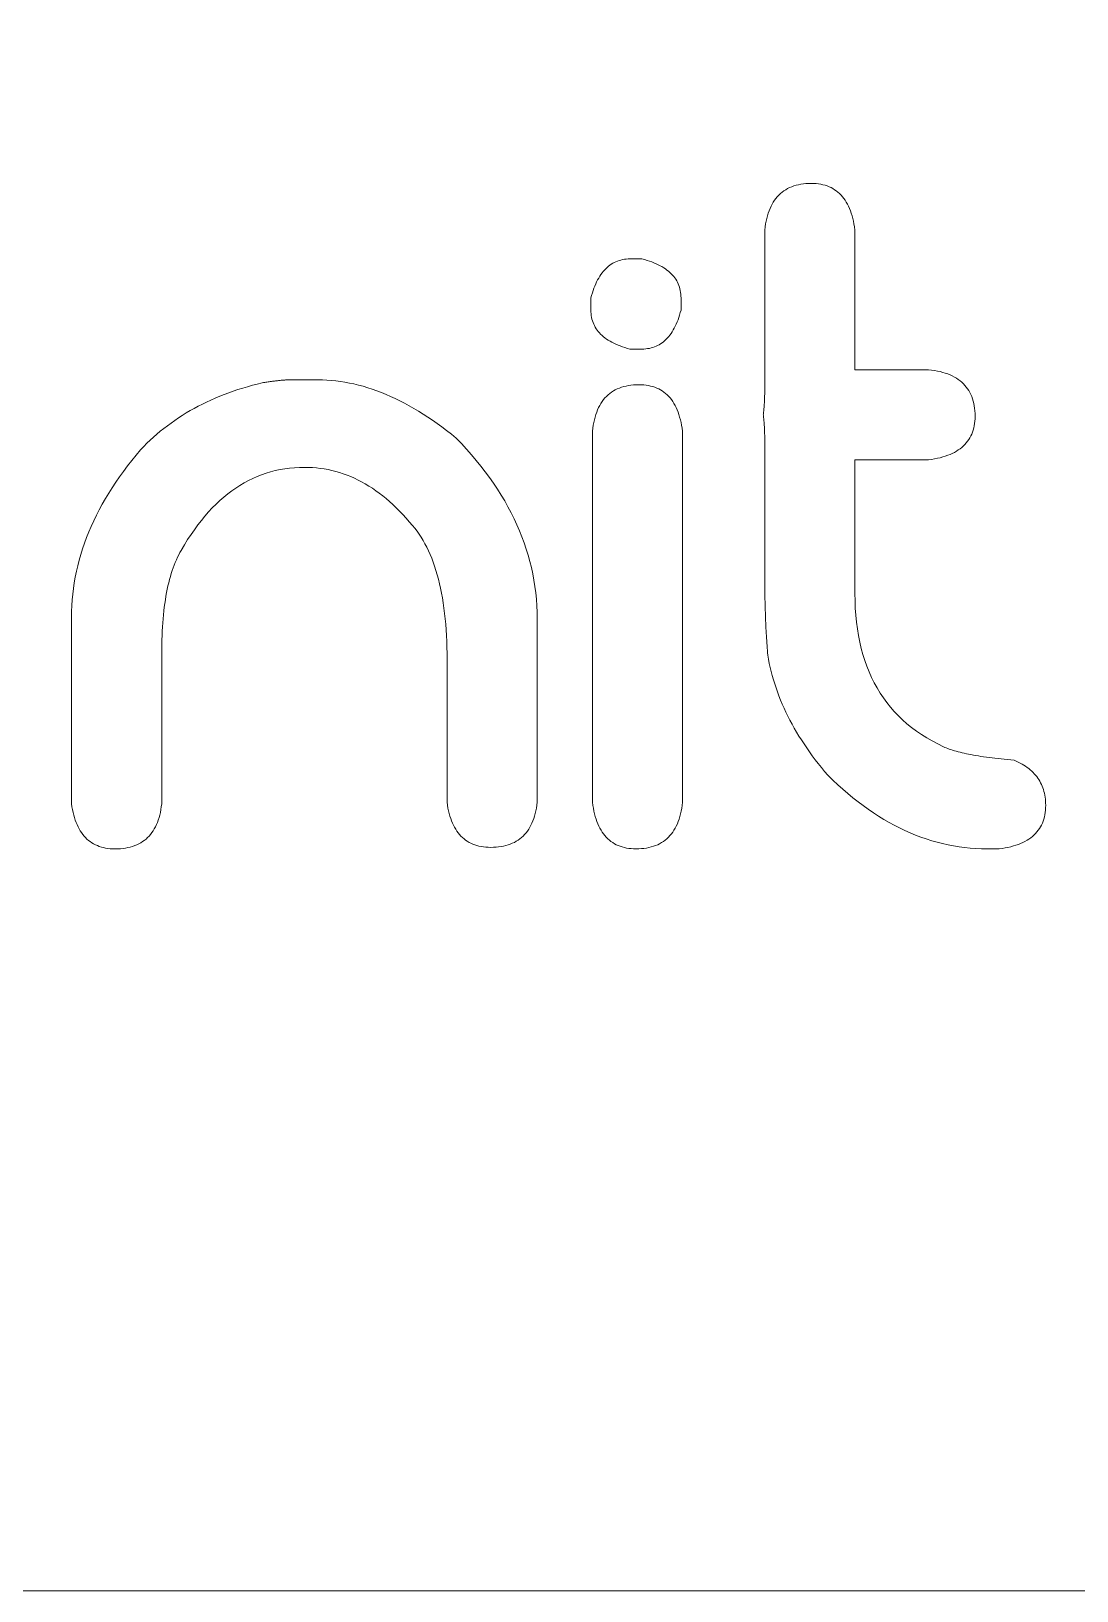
# Model space of a CAD drawing. Header units: metres. Extents: x -2538 to 7610, y -1082 to -498.
# Drawn here: x 1726.93 to 1745.96, y -1081.87 to -1053.48 of the extents above; entities that cross this region are included whole.
import ezdxf

# ---------------------------------------------------------------- set-up
doc = ezdxf.new("R2010")
doc.units = ezdxf.units.M
doc.linetypes.add('AUSGEZOGEN', pattern=[0])
doc.layers.add('Standard', color=7, linetype='AUSGEZOGEN', lineweight=25)

msp = doc.modelspace()

# ---------------------------------------------------------------- linework, layer by layer
at = {"layer": 'Standard', "color": 7, "linetype": 'AUSGEZOGEN', "lineweight": 13}
for points in [[(1248.487, -1081.873), (1810.487, -1081.873), (1810.487, -519.873), (1248.487, -519.873), (1248.487, -1081.873)], [(1741.127, -1056.254), (1741.172, -1056.255), (1741.216, -1056.258), (1741.258, -1056.262), (1741.299, -1056.269), (1741.339, -1056.277), (1741.378, -1056.288), (1741.415, -1056.3), (1741.451, -1056.314), (1741.486, -1056.33), (1741.519, -1056.348), (1741.551, -1056.368), (1741.582, -1056.39), (1741.612, -1056.413), (1741.64, -1056.439), (1741.667, -1056.466), (1741.693, -1056.495), (1741.718, -1056.526), (1741.741, -1056.559), (1741.763, -1056.594), (1741.783, -1056.631), (1741.803, -1056.669), (1741.821, -1056.71), (1741.838, -1056.752), (1741.853, -1056.797), (1741.868, -1056.843), (1741.881, -1056.891), (1741.893, -1056.941), (1741.903, -1056.992), (1741.912, -1057.046), (1741.92, -1057.102), (1741.92, -1057.11), (1741.92, -1057.134), (1741.92, -1057.173), (1741.92, -1057.225), (1741.92, -1057.29), (1741.92, -1057.366), (1741.92, -1057.452), (1741.92, -1057.548), (1741.92, -1057.651), (1741.92, -1057.761), (1741.92, -1057.877), (1741.92, -1057.997), (1741.92, -1058.12), (1741.92, -1058.246), (1741.92, -1058.373), (1741.92, -1058.5), (1741.92, -1058.626), (1741.92, -1058.749), (1741.92, -1058.87), (1741.92, -1058.985), (1741.92, -1059.095), (1741.92, -1059.199), (1741.92, -1059.294), (1741.92, -1059.38), (1741.92, -1059.456), (1741.92, -1059.521), (1741.92, -1059.573), (1741.92, -1059.612), (1741.92, -1059.636), (1741.92, -1059.645), (1741.925, -1059.645), (1741.937, -1059.645), (1741.958, -1059.645), (1741.985, -1059.645), (1742.019, -1059.645), (1742.06, -1059.645), (1742.105, -1059.645), (1742.155, -1059.645), (1742.21, -1059.645), (1742.268, -1059.645), (1742.328, -1059.645), (1742.392, -1059.645), (1742.457, -1059.645), (1742.523, -1059.645), (1742.59, -1059.645), (1742.657, -1059.645), (1742.723, -1059.645), (1742.788, -1059.645), (1742.852, -1059.645), (1742.913, -1059.645), (1742.971, -1059.645), (1743.025, -1059.645), (1743.075, -1059.645), (1743.121, -1059.645), (1743.161, -1059.645), (1743.195, -1059.645), (1743.222, -1059.645), (1743.243, -1059.645), (1743.256, -1059.645), (1743.26, -1059.645), (1743.316, -1059.651), (1743.369, -1059.659), (1743.421, -1059.669), (1743.471, -1059.68), (1743.519, -1059.693), (1743.565, -1059.707), (1743.609, -1059.722), (1743.652, -1059.74), (1743.692, -1059.758), (1743.731, -1059.778), (1743.768, -1059.8), (1743.802, -1059.823), (1743.835, -1059.847), (1743.866, -1059.873), (1743.896, -1059.901), (1743.923, -1059.93), (1743.948, -1059.96), (1743.972, -1059.992), (1743.994, -1060.026), (1744.013, -1060.061), (1744.031, -1060.097), (1744.047, -1060.135), (1744.061, -1060.175), (1744.074, -1060.215), (1744.084, -1060.258), (1744.093, -1060.302), (1744.099, -1060.347), (1744.104, -1060.394), (1744.107, -1060.442), (1744.108, -1060.492), (1744.107, -1060.537), (1744.104, -1060.581), (1744.099, -1060.623), (1744.093, -1060.664), (1744.084, -1060.704), (1744.074, -1060.743), (1744.061, -1060.78), (1744.047, -1060.816), (1744.031, -1060.851), (1744.013, -1060.884), (1743.994, -1060.916), (1743.972, -1060.947), (1743.948, -1060.977), (1743.923, -1061.005), (1743.896, -1061.032), (1743.866, -1061.058), (1743.835, -1061.083), (1743.802, -1061.106), (1743.768, -1061.128), (1743.731, -1061.149), (1743.692, -1061.168), (1743.652, -1061.186), (1743.609, -1061.203), (1743.565, -1061.219), (1743.519, -1061.233), (1743.471, -1061.246), (1743.421, -1061.258), (1743.369, -1061.268), (1743.316, -1061.277), (1743.26, -1061.285), (1743.256, -1061.285), (1743.243, -1061.285), (1743.222, -1061.285), (1743.195, -1061.285), (1743.161, -1061.285), (1743.121, -1061.285), (1743.075, -1061.285), (1743.025, -1061.285), (1742.971, -1061.285), (1742.913, -1061.285), (1742.852, -1061.285), (1742.788, -1061.285), (1742.723, -1061.285), (1742.657, -1061.285), (1742.59, -1061.285), (1742.523, -1061.285), (1742.457, -1061.285), (1742.392, -1061.285), (1742.328, -1061.285), (1742.268, -1061.285), (1742.21, -1061.285), (1742.155, -1061.285), (1742.105, -1061.285), (1742.06, -1061.285), (1742.019, -1061.285), (1741.985, -1061.285), (1741.958, -1061.285), (1741.937, -1061.285), (1741.925, -1061.285), (1741.92, -1061.285), (1741.92, -1061.293), (1741.92, -1061.316), (1741.92, -1061.353), (1741.92, -1061.403), (1741.92, -1061.465), (1741.92, -1061.538), (1741.92, -1061.621), (1741.92, -1061.712), (1741.92, -1061.811), (1741.92, -1061.916), (1741.92, -1062.027), (1741.92, -1062.142), (1741.92, -1062.26), (1741.92, -1062.38), (1741.92, -1062.502), (1741.92, -1062.623), (1741.92, -1062.744), (1741.92, -1062.862), (1741.92, -1062.977), (1741.92, -1063.088), (1741.92, -1063.193), (1741.92, -1063.292), (1741.92, -1063.383), (1741.92, -1063.466), (1741.92, -1063.539), (1741.92, -1063.601), (1741.92, -1063.651), (1741.92, -1063.688), (1741.92, -1063.711), (1741.92, -1063.719), (1741.922, -1063.854), (1741.927, -1063.986), (1741.936, -1064.115), (1741.949, -1064.241), (1741.965, -1064.364), (1741.985, -1064.484), (1742.008, -1064.602), (1742.035, -1064.717), (1742.065, -1064.828), (1742.099, -1064.937), (1742.137, -1065.043), (1742.178, -1065.146), (1742.223, -1065.246), (1742.271, -1065.344), (1742.323, -1065.438), (1742.379, -1065.53), (1742.438, -1065.618), (1742.501, -1065.704), (1742.567, -1065.787), (1742.637, -1065.867), (1742.711, -1065.944), (1742.788, -1066.018), (1742.868, -1066.089), (1742.953, -1066.158), (1743.04, -1066.223), (1743.132, -1066.286), (1743.227, -1066.346), (1743.325, -1066.403), (1743.428, -1066.457), (1743.533, -1066.508), (1743.558, -1066.519), (1743.583, -1066.529), (1743.61, -1066.54), (1743.638, -1066.55), (1743.668, -1066.56), (1743.699, -1066.57), (1743.731, -1066.58), (1743.764, -1066.59), (1743.798, -1066.599), (1743.834, -1066.608), (1743.871, -1066.617), (1743.91, -1066.626), (1743.949, -1066.635), (1743.99, -1066.643), (1744.032, -1066.651), (1744.076, -1066.66), (1744.121, -1066.667), (1744.167, -1066.675), (1744.214, -1066.683), (1744.263, -1066.69), (1744.313, -1066.697), (1744.364, -1066.704), (1744.416, -1066.711), (1744.47, -1066.718), (1744.525, -1066.724), (1744.581, -1066.731), (1744.638, -1066.737), (1744.697, -1066.743), (1744.757, -1066.748), (1744.819, -1066.754), (1744.856, -1066.77), (1744.893, -1066.787), (1744.928, -1066.805), (1744.962, -1066.824), (1744.994, -1066.843), (1745.025, -1066.863), (1745.055, -1066.884), (1745.084, -1066.906), (1745.111, -1066.928), (1745.138, -1066.952), (1745.162, -1066.975), (1745.186, -1067), (1745.208, -1067.026), (1745.229, -1067.052), (1745.249, -1067.079), (1745.268, -1067.106), (1745.285, -1067.135), (1745.301, -1067.164), (1745.316, -1067.194), (1745.329, -1067.225), (1745.341, -1067.256), (1745.352, -1067.289), (1745.362, -1067.322), (1745.37, -1067.356), (1745.377, -1067.39), (1745.383, -1067.425), (1745.387, -1067.462), (1745.39, -1067.498), (1745.392, -1067.536), (1745.393, -1067.574), (1745.392, -1067.619), (1745.389, -1067.663), (1745.384, -1067.705), (1745.378, -1067.746), (1745.369, -1067.786), (1745.359, -1067.825), (1745.347, -1067.862), (1745.333, -1067.898), (1745.316, -1067.933), (1745.299, -1067.966), (1745.279, -1067.998), (1745.257, -1068.029), (1745.234, -1068.059), (1745.208, -1068.087), (1745.181, -1068.114), (1745.152, -1068.14), (1745.121, -1068.165), (1745.088, -1068.188), (1745.053, -1068.21), (1745.016, -1068.231), (1744.977, -1068.25), (1744.937, -1068.268), (1744.895, -1068.285), (1744.85, -1068.301), (1744.804, -1068.315), (1744.756, -1068.328), (1744.706, -1068.34), (1744.654, -1068.35), (1744.601, -1068.359), (1744.545, -1068.367), (1744.544, -1068.367), (1744.542, -1068.367), (1744.539, -1068.367), (1744.535, -1068.367), (1744.529, -1068.367), (1744.522, -1068.367), (1744.515, -1068.367), (1744.507, -1068.367), (1744.498, -1068.367), (1744.488, -1068.367), (1744.479, -1068.367), (1744.468, -1068.367), (1744.458, -1068.367), (1744.447, -1068.367), (1744.436, -1068.367), (1744.425, -1068.367), (1744.414, -1068.367), (1744.403, -1068.367), (1744.393, -1068.367), (1744.383, -1068.367), (1744.374, -1068.367), (1744.365, -1068.367), (1744.357, -1068.367), (1744.349, -1068.367), (1744.343, -1068.367), (1744.337, -1068.367), (1744.333, -1068.367), (1744.329, -1068.367), (1744.327, -1068.367), (1744.326, -1068.367), (1744.224, -1068.366), (1744.121, -1068.361), (1744.019, -1068.354), (1743.918, -1068.343), (1743.817, -1068.33), (1743.716, -1068.314), (1743.616, -1068.294), (1743.516, -1068.272), (1743.417, -1068.247), (1743.318, -1068.218), (1743.219, -1068.187), (1743.121, -1068.153), (1743.023, -1068.116), (1742.926, -1068.075), (1742.829, -1068.032), (1742.733, -1067.986), (1742.637, -1067.937), (1742.541, -1067.885), (1742.446, -1067.83), (1742.352, -1067.772), (1742.257, -1067.711), (1742.163, -1067.647), (1742.07, -1067.58), (1741.977, -1067.51), (1741.884, -1067.437), (1741.792, -1067.361), (1741.701, -1067.282), (1741.609, -1067.2), (1741.518, -1067.115), (1741.428, -1067.027), (1741.368, -1066.957), (1741.31, -1066.886), (1741.253, -1066.815), (1741.198, -1066.744), (1741.145, -1066.672), (1741.093, -1066.601), (1741.043, -1066.529), (1740.995, -1066.457), (1740.948, -1066.385), (1740.902, -1066.313), (1740.859, -1066.241), (1740.817, -1066.169), (1740.776, -1066.096), (1740.737, -1066.023), (1740.7, -1065.951), (1740.664, -1065.878), (1740.63, -1065.805), (1740.598, -1065.731), (1740.567, -1065.658), (1740.538, -1065.584), (1740.51, -1065.51), (1740.484, -1065.437), (1740.46, -1065.363), (1740.437, -1065.288), (1740.416, -1065.214), (1740.396, -1065.139), (1740.378, -1065.065), (1740.362, -1064.99), (1740.347, -1064.915), (1740.334, -1064.84), (1740.331, -1064.797), (1740.327, -1064.754), (1740.324, -1064.71), (1740.321, -1064.666), (1740.317, -1064.622), (1740.314, -1064.577), (1740.312, -1064.533), (1740.309, -1064.488), (1740.306, -1064.442), (1740.304, -1064.396), (1740.301, -1064.35), (1740.299, -1064.304), (1740.297, -1064.257), (1740.295, -1064.21), (1740.293, -1064.163), (1740.291, -1064.116), (1740.29, -1064.068), (1740.288, -1064.02), (1740.287, -1063.971), (1740.286, -1063.922), (1740.284, -1063.873), (1740.283, -1063.824), (1740.282, -1063.774), (1740.282, -1063.724), (1740.281, -1063.674), (1740.281, -1063.623), (1740.28, -1063.572), (1740.28, -1063.521), (1740.28, -1063.47), (1740.28, -1063.418), (1740.28, -1063.41), (1740.28, -1063.387), (1740.28, -1063.351), (1740.28, -1063.301), (1740.28, -1063.24), (1740.28, -1063.168), (1740.28, -1063.086), (1740.28, -1062.996), (1740.28, -1062.898), (1740.28, -1062.794), (1740.28, -1062.685), (1740.28, -1062.571), (1740.28, -1062.454), (1740.28, -1062.335), (1740.28, -1062.215), (1740.28, -1062.095), (1740.28, -1061.976), (1740.28, -1061.859), (1740.28, -1061.745), (1740.28, -1061.636), (1740.28, -1061.532), (1740.28, -1061.434), (1740.28, -1061.344), (1740.28, -1061.262), (1740.28, -1061.19), (1740.28, -1061.129), (1740.28, -1061.079), (1740.28, -1061.042), (1740.28, -1061.02), (1740.28, -1061.012), (1740.28, -1060.988), (1740.279, -1060.965), (1740.279, -1060.942), (1740.279, -1060.92), (1740.279, -1060.898), (1740.278, -1060.876), (1740.278, -1060.855), (1740.278, -1060.834), (1740.277, -1060.813), (1740.276, -1060.793), (1740.276, -1060.773), (1740.275, -1060.754), (1740.274, -1060.735), (1740.274, -1060.716), (1740.273, -1060.697), (1740.272, -1060.679), (1740.271, -1060.662), (1740.27, -1060.644), (1740.268, -1060.627), (1740.267, -1060.611), (1740.266, -1060.594), (1740.265, -1060.579), (1740.263, -1060.563), (1740.262, -1060.548), (1740.26, -1060.533), (1740.259, -1060.519), (1740.257, -1060.505), (1740.256, -1060.491), (1740.254, -1060.478), (1740.252, -1060.465), (1740.254, -1060.452), (1740.256, -1060.439), (1740.257, -1060.425), (1740.259, -1060.411), (1740.26, -1060.397), (1740.262, -1060.382), (1740.263, -1060.367), (1740.265, -1060.351), (1740.266, -1060.335), (1740.267, -1060.319), (1740.268, -1060.302), (1740.27, -1060.286), (1740.271, -1060.268), (1740.272, -1060.251), (1740.273, -1060.232), (1740.274, -1060.214), (1740.274, -1060.195), (1740.275, -1060.176), (1740.276, -1060.157), (1740.276, -1060.137), (1740.277, -1060.116), (1740.278, -1060.096), (1740.278, -1060.075), (1740.278, -1060.054), (1740.279, -1060.032), (1740.279, -1060.01), (1740.279, -1059.987), (1740.279, -1059.965), (1740.28, -1059.942), (1740.28, -1059.918), (1740.28, -1059.909), (1740.28, -1059.882), (1740.28, -1059.839), (1740.28, -1059.781), (1740.28, -1059.709), (1740.28, -1059.625), (1740.28, -1059.53), (1740.28, -1059.424), (1740.28, -1059.31), (1740.28, -1059.188), (1740.28, -1059.06), (1740.28, -1058.927), (1740.28, -1058.79), (1740.28, -1058.65), (1740.28, -1058.51), (1740.28, -1058.369), (1740.28, -1058.23), (1740.28, -1058.093), (1740.28, -1057.96), (1740.28, -1057.832), (1740.28, -1057.71), (1740.28, -1057.596), (1740.28, -1057.49), (1740.28, -1057.395), (1740.28, -1057.31), (1740.28, -1057.238), (1740.28, -1057.18), (1740.28, -1057.137), (1740.28, -1057.111), (1740.28, -1057.102), (1740.286, -1057.046), (1740.294, -1056.992), (1740.304, -1056.941), (1740.315, -1056.891), (1740.328, -1056.843), (1740.342, -1056.797), (1740.357, -1056.752), (1740.375, -1056.71), (1740.393, -1056.669), (1740.413, -1056.631), (1740.435, -1056.594), (1740.458, -1056.559), (1740.482, -1056.526), (1740.508, -1056.495), (1740.536, -1056.466), (1740.565, -1056.439), (1740.595, -1056.413), (1740.627, -1056.39), (1740.661, -1056.368), (1740.696, -1056.348), (1740.732, -1056.33), (1740.77, -1056.314), (1740.81, -1056.3), (1740.85, -1056.288), (1740.893, -1056.277), (1740.937, -1056.269), (1740.982, -1056.262), (1741.029, -1056.258), (1741.077, -1056.255), (1741.127, -1056.254)], [(1737.825, -1057.628), (1737.826, -1057.628), (1737.828, -1057.628), (1737.832, -1057.628), (1737.836, -1057.628), (1737.842, -1057.628), (1737.848, -1057.628), (1737.856, -1057.628), (1737.864, -1057.628), (1737.873, -1057.628), (1737.882, -1057.628), (1737.892, -1057.628), (1737.902, -1057.628), (1737.913, -1057.628), (1737.924, -1057.628), (1737.935, -1057.628), (1737.946, -1057.628), (1737.957, -1057.628), (1737.967, -1057.628), (1737.978, -1057.628), (1737.987, -1057.628), (1737.997, -1057.628), (1738.006, -1057.628), (1738.014, -1057.628), (1738.021, -1057.628), (1738.028, -1057.628), (1738.034, -1057.628), (1738.038, -1057.628), (1738.041, -1057.628), (1738.043, -1057.628), (1738.044, -1057.628), (1738.091, -1057.641), (1738.136, -1057.654), (1738.179, -1057.668), (1738.221, -1057.683), (1738.261, -1057.699), (1738.3, -1057.715), (1738.337, -1057.733), (1738.373, -1057.751), (1738.407, -1057.769), (1738.439, -1057.789), (1738.47, -1057.809), (1738.499, -1057.83), (1738.527, -1057.852), (1738.553, -1057.875), (1738.577, -1057.898), (1738.6, -1057.922), (1738.622, -1057.947), (1738.641, -1057.972), (1738.66, -1057.999), (1738.676, -1058.026), (1738.691, -1058.054), (1738.705, -1058.082), (1738.716, -1058.112), (1738.727, -1058.142), (1738.735, -1058.173), (1738.742, -1058.205), (1738.748, -1058.237), (1738.752, -1058.27), (1738.754, -1058.304), (1738.755, -1058.339), (1738.755, -1058.34), (1738.755, -1058.342), (1738.755, -1058.345), (1738.755, -1058.35), (1738.755, -1058.355), (1738.755, -1058.362), (1738.755, -1058.369), (1738.755, -1058.377), (1738.755, -1058.386), (1738.755, -1058.396), (1738.755, -1058.406), (1738.755, -1058.416), (1738.755, -1058.427), (1738.755, -1058.437), (1738.755, -1058.448), (1738.755, -1058.459), (1738.755, -1058.47), (1738.755, -1058.481), (1738.755, -1058.491), (1738.755, -1058.501), (1738.755, -1058.51), (1738.755, -1058.519), (1738.755, -1058.527), (1738.755, -1058.535), (1738.755, -1058.541), (1738.755, -1058.547), (1738.755, -1058.552), (1738.755, -1058.555), (1738.755, -1058.557), (1738.755, -1058.558), (1738.742, -1058.604), (1738.729, -1058.649), (1738.715, -1058.693), (1738.7, -1058.735), (1738.684, -1058.775), (1738.668, -1058.814), (1738.65, -1058.851), (1738.632, -1058.886), (1738.614, -1058.92), (1738.594, -1058.953), (1738.574, -1058.983), (1738.553, -1059.013), (1738.531, -1059.04), (1738.508, -1059.066), (1738.485, -1059.091), (1738.461, -1059.114), (1738.436, -1059.135), (1738.411, -1059.155), (1738.384, -1059.173), (1738.357, -1059.19), (1738.329, -1059.205), (1738.301, -1059.218), (1738.271, -1059.23), (1738.241, -1059.24), (1738.21, -1059.249), (1738.179, -1059.256), (1738.146, -1059.261), (1738.113, -1059.265), (1738.079, -1059.268), (1738.044, -1059.269), (1738.043, -1059.269), (1738.041, -1059.269), (1738.038, -1059.269), (1738.034, -1059.269), (1738.028, -1059.269), (1738.021, -1059.269), (1738.014, -1059.269), (1738.006, -1059.269), (1737.997, -1059.269), (1737.987, -1059.269), (1737.978, -1059.269), (1737.967, -1059.269), (1737.957, -1059.269), (1737.946, -1059.269), (1737.935, -1059.269), (1737.924, -1059.269), (1737.913, -1059.269), (1737.902, -1059.269), (1737.892, -1059.269), (1737.882, -1059.269), (1737.873, -1059.269), (1737.864, -1059.269), (1737.856, -1059.269), (1737.848, -1059.269), (1737.842, -1059.269), (1737.836, -1059.269), (1737.832, -1059.269), (1737.828, -1059.269), (1737.826, -1059.269), (1737.825, -1059.269), (1737.779, -1059.256), (1737.734, -1059.242), (1737.69, -1059.228), (1737.648, -1059.213), (1737.608, -1059.198), (1737.569, -1059.181), (1737.532, -1059.164), (1737.497, -1059.146), (1737.463, -1059.127), (1737.43, -1059.108), (1737.4, -1059.087), (1737.37, -1059.066), (1737.343, -1059.044), (1737.317, -1059.022), (1737.292, -1058.999), (1737.269, -1058.975), (1737.248, -1058.95), (1737.228, -1058.924), (1737.21, -1058.898), (1737.193, -1058.871), (1737.178, -1058.843), (1737.165, -1058.814), (1737.153, -1058.785), (1737.143, -1058.755), (1737.134, -1058.724), (1737.127, -1058.692), (1737.122, -1058.66), (1737.118, -1058.626), (1737.115, -1058.592), (1737.114, -1058.558), (1737.114, -1058.557), (1737.114, -1058.555), (1737.114, -1058.552), (1737.114, -1058.547), (1737.114, -1058.541), (1737.114, -1058.535), (1737.114, -1058.527), (1737.114, -1058.519), (1737.114, -1058.51), (1737.114, -1058.501), (1737.114, -1058.491), (1737.114, -1058.481), (1737.114, -1058.47), (1737.114, -1058.459), (1737.114, -1058.448), (1737.114, -1058.437), (1737.114, -1058.427), (1737.114, -1058.416), (1737.114, -1058.406), (1737.114, -1058.396), (1737.114, -1058.386), (1737.114, -1058.377), (1737.114, -1058.369), (1737.114, -1058.362), (1737.114, -1058.355), (1737.114, -1058.35), (1737.114, -1058.345), (1737.114, -1058.342), (1737.114, -1058.34), (1737.114, -1058.339), (1737.127, -1058.292), (1737.141, -1058.247), (1737.155, -1058.204), (1737.17, -1058.162), (1737.186, -1058.122), (1737.202, -1058.083), (1737.219, -1058.046), (1737.237, -1058.01), (1737.256, -1057.976), (1737.275, -1057.944), (1737.296, -1057.913), (1737.317, -1057.884), (1737.339, -1057.856), (1737.361, -1057.83), (1737.384, -1057.806), (1737.409, -1057.783), (1737.433, -1057.761), (1737.459, -1057.742), (1737.485, -1057.724), (1737.512, -1057.707), (1737.54, -1057.692), (1737.569, -1057.678), (1737.598, -1057.667), (1737.628, -1057.656), (1737.659, -1057.648), (1737.691, -1057.641), (1737.724, -1057.635), (1737.757, -1057.631), (1737.791, -1057.629), (1737.825, -1057.628)], [(1731.653, -1059.829), (1731.654, -1059.829), (1731.659, -1059.829), (1731.666, -1059.829), (1731.677, -1059.829), (1731.689, -1059.829), (1731.704, -1059.829), (1731.72, -1059.829), (1731.739, -1059.829), (1731.759, -1059.829), (1731.78, -1059.829), (1731.803, -1059.829), (1731.826, -1059.829), (1731.85, -1059.829), (1731.874, -1059.829), (1731.899, -1059.829), (1731.923, -1059.829), (1731.948, -1059.829), (1731.972, -1059.829), (1731.995, -1059.829), (1732.017, -1059.829), (1732.038, -1059.829), (1732.058, -1059.829), (1732.077, -1059.829), (1732.094, -1059.829), (1732.108, -1059.829), (1732.121, -1059.829), (1732.131, -1059.829), (1732.139, -1059.829), (1732.143, -1059.829), (1732.145, -1059.829), (1732.226, -1059.83), (1732.308, -1059.834), (1732.39, -1059.84), (1732.472, -1059.848), (1732.555, -1059.859), (1732.637, -1059.872), (1732.72, -1059.887), (1732.802, -1059.904), (1732.885, -1059.924), (1732.968, -1059.947), (1733.051, -1059.972), (1733.135, -1059.999), (1733.218, -1060.028), (1733.302, -1060.06), (1733.386, -1060.094), (1733.469, -1060.13), (1733.554, -1060.169), (1733.638, -1060.211), (1733.722, -1060.254), (1733.807, -1060.3), (1733.891, -1060.348), (1733.976, -1060.399), (1734.061, -1060.452), (1734.146, -1060.507), (1734.232, -1060.565), (1734.317, -1060.625), (1734.403, -1060.687), (1734.488, -1060.752), (1734.574, -1060.819), (1734.66, -1060.889), (1734.757, -1060.99), (1734.851, -1061.091), (1734.941, -1061.194), (1735.028, -1061.296), (1735.112, -1061.4), (1735.192, -1061.504), (1735.269, -1061.608), (1735.343, -1061.713), (1735.413, -1061.819), (1735.481, -1061.926), (1735.545, -1062.032), (1735.605, -1062.14), (1735.663, -1062.248), (1735.717, -1062.357), (1735.768, -1062.466), (1735.815, -1062.576), (1735.86, -1062.686), (1735.901, -1062.798), (1735.938, -1062.909), (1735.973, -1063.021), (1736.004, -1063.134), (1736.032, -1063.248), (1736.057, -1063.362), (1736.078, -1063.476), (1736.096, -1063.592), (1736.111, -1063.708), (1736.122, -1063.824), (1736.13, -1063.941), (1736.135, -1064.059), (1736.137, -1064.177), (1736.137, -1064.188), (1736.137, -1064.219), (1736.137, -1064.27), (1736.137, -1064.339), (1736.137, -1064.424), (1736.137, -1064.524), (1736.137, -1064.638), (1736.137, -1064.763), (1736.137, -1064.899), (1736.137, -1065.043), (1736.137, -1065.195), (1736.137, -1065.353), (1736.137, -1065.516), (1736.137, -1065.681), (1736.137, -1065.848), (1736.137, -1066.015), (1736.137, -1066.18), (1736.137, -1066.343), (1736.137, -1066.501), (1736.137, -1066.653), (1736.137, -1066.798), (1736.137, -1066.933), (1736.137, -1067.059), (1736.137, -1067.172), (1736.137, -1067.272), (1736.137, -1067.357), (1736.137, -1067.426), (1736.137, -1067.477), (1736.137, -1067.509), (1736.137, -1067.52), (1736.13, -1067.573), (1736.122, -1067.625), (1736.113, -1067.675), (1736.101, -1067.724), (1736.089, -1067.77), (1736.075, -1067.815), (1736.059, -1067.858), (1736.042, -1067.899), (1736.023, -1067.938), (1736.003, -1067.975), (1735.982, -1068.011), (1735.959, -1068.045), (1735.934, -1068.076), (1735.908, -1068.107), (1735.881, -1068.135), (1735.852, -1068.161), (1735.821, -1068.186), (1735.789, -1068.209), (1735.756, -1068.23), (1735.721, -1068.249), (1735.684, -1068.266), (1735.646, -1068.282), (1735.607, -1068.295), (1735.566, -1068.307), (1735.524, -1068.317), (1735.48, -1068.325), (1735.434, -1068.332), (1735.388, -1068.336), (1735.339, -1068.339), (1735.289, -1068.34), (1735.244, -1068.339), (1735.201, -1068.336), (1735.158, -1068.332), (1735.117, -1068.325), (1735.077, -1068.317), (1735.039, -1068.307), (1735.002, -1068.295), (1734.966, -1068.282), (1734.931, -1068.266), (1734.897, -1068.249), (1734.865, -1068.23), (1734.834, -1068.209), (1734.805, -1068.186), (1734.776, -1068.161), (1734.749, -1068.135), (1734.723, -1068.107), (1734.699, -1068.076), (1734.676, -1068.045), (1734.654, -1068.011), (1734.633, -1067.975), (1734.614, -1067.938), (1734.595, -1067.899), (1734.579, -1067.858), (1734.563, -1067.815), (1734.549, -1067.77), (1734.536, -1067.724), (1734.524, -1067.675), (1734.513, -1067.625), (1734.504, -1067.573), (1734.496, -1067.52), (1734.496, -1067.511), (1734.496, -1067.486), (1734.496, -1067.447), (1734.496, -1067.393), (1734.496, -1067.327), (1734.496, -1067.249), (1734.496, -1067.161), (1734.496, -1067.064), (1734.496, -1066.958), (1734.496, -1066.846), (1734.496, -1066.728), (1734.496, -1066.605), (1734.496, -1066.479), (1734.496, -1066.35), (1734.496, -1066.221), (1734.496, -1066.091), (1734.496, -1065.963), (1734.496, -1065.836), (1734.496, -1065.714), (1734.496, -1065.595), (1734.496, -1065.483), (1734.496, -1065.378), (1734.496, -1065.28), (1734.496, -1065.192), (1734.496, -1065.114), (1734.496, -1065.048), (1734.496, -1064.995), (1734.496, -1064.955), (1734.496, -1064.93), (1734.496, -1064.922), (1734.496, -1064.809), (1734.494, -1064.698), (1734.49, -1064.59), (1734.485, -1064.484), (1734.479, -1064.379), (1734.471, -1064.277), (1734.462, -1064.178), (1734.452, -1064.08), (1734.44, -1063.985), (1734.426, -1063.891), (1734.412, -1063.8), (1734.396, -1063.711), (1734.378, -1063.624), (1734.359, -1063.54), (1734.339, -1063.457), (1734.318, -1063.377), (1734.294, -1063.299), (1734.27, -1063.223), (1734.244, -1063.149), (1734.217, -1063.078), (1734.188, -1063.008), (1734.158, -1062.941), (1734.127, -1062.876), (1734.094, -1062.813), (1734.06, -1062.753), (1734.024, -1062.694), (1733.987, -1062.638), (1733.949, -1062.583), (1733.909, -1062.531), (1733.867, -1062.481), (1733.809, -1062.412), (1733.751, -1062.345), (1733.692, -1062.28), (1733.632, -1062.218), (1733.572, -1062.158), (1733.511, -1062.1), (1733.45, -1062.045), (1733.388, -1061.992), (1733.326, -1061.941), (1733.263, -1061.893), (1733.2, -1061.847), (1733.136, -1061.803), (1733.071, -1061.762), (1733.007, -1061.723), (1732.941, -1061.687), (1732.875, -1061.653), (1732.809, -1061.621), (1732.742, -1061.591), (1732.675, -1061.564), (1732.607, -1061.54), (1732.538, -1061.517), (1732.469, -1061.497), (1732.4, -1061.48), (1732.33, -1061.464), (1732.259, -1061.451), (1732.188, -1061.441), (1732.117, -1061.432), (1732.044, -1061.427), (1731.972, -1061.423), (1731.899, -1061.422), (1731.808, -1061.424), (1731.718, -1061.429), (1731.629, -1061.437), (1731.541, -1061.449), (1731.455, -1061.464), (1731.369, -1061.482), (1731.285, -1061.504), (1731.202, -1061.529), (1731.12, -1061.558), (1731.039, -1061.59), (1730.959, -1061.625), (1730.88, -1061.664), (1730.803, -1061.706), (1730.726, -1061.751), (1730.651, -1061.8), (1730.577, -1061.852), (1730.504, -1061.907), (1730.432, -1061.966), (1730.361, -1062.028), (1730.291, -1062.093), (1730.223, -1062.162), (1730.155, -1062.234), (1730.089, -1062.31), (1730.024, -1062.389), (1729.96, -1062.471), (1729.897, -1062.557), (1729.835, -1062.646), (1729.774, -1062.738), (1729.715, -1062.834), (1729.656, -1062.933), (1729.633, -1062.973), (1729.611, -1063.016), (1729.589, -1063.06), (1729.568, -1063.105), (1729.548, -1063.152), (1729.529, -1063.2), (1729.51, -1063.25), (1729.492, -1063.302), (1729.475, -1063.354), (1729.459, -1063.409), (1729.444, -1063.465), (1729.429, -1063.522), (1729.415, -1063.581), (1729.402, -1063.641), (1729.39, -1063.703), (1729.378, -1063.767), (1729.368, -1063.832), (1729.358, -1063.898), (1729.349, -1063.966), (1729.341, -1064.036), (1729.333, -1064.106), (1729.326, -1064.179), (1729.32, -1064.253), (1729.315, -1064.328), (1729.311, -1064.405), (1729.307, -1064.484), (1729.305, -1064.564), (1729.303, -1064.645), (1729.301, -1064.728), (1729.301, -1064.813), (1729.301, -1064.821), (1729.301, -1064.847), (1729.301, -1064.889), (1729.301, -1064.945), (1729.301, -1065.015), (1729.301, -1065.097), (1729.301, -1065.19), (1729.301, -1065.292), (1729.301, -1065.403), (1729.301, -1065.521), (1729.301, -1065.646), (1729.301, -1065.775), (1729.301, -1065.908), (1729.301, -1066.043), (1729.301, -1066.18), (1729.301, -1066.316), (1729.301, -1066.452), (1729.301, -1066.584), (1729.301, -1066.714), (1729.301, -1066.838), (1729.301, -1066.956), (1729.301, -1067.067), (1729.301, -1067.17), (1729.301, -1067.263), (1729.301, -1067.344), (1729.301, -1067.414), (1729.301, -1067.47), (1729.301, -1067.512), (1729.301, -1067.538), (1729.301, -1067.547), (1729.294, -1067.601), (1729.286, -1067.653), (1729.277, -1067.703), (1729.265, -1067.751), (1729.253, -1067.798), (1729.239, -1067.842), (1729.223, -1067.885), (1729.206, -1067.926), (1729.187, -1067.965), (1729.167, -1068.003), (1729.146, -1068.038), (1729.123, -1068.072), (1729.098, -1068.104), (1729.072, -1068.134), (1729.045, -1068.162), (1729.016, -1068.189), (1728.985, -1068.213), (1728.953, -1068.236), (1728.92, -1068.257), (1728.885, -1068.276), (1728.848, -1068.293), (1728.81, -1068.309), (1728.771, -1068.323), (1728.73, -1068.334), (1728.688, -1068.344), (1728.644, -1068.353), (1728.598, -1068.359), (1728.552, -1068.364), (1728.503, -1068.366), (1728.453, -1068.367), (1728.408, -1068.366), (1728.365, -1068.364), (1728.322, -1068.359), (1728.281, -1068.353), (1728.241, -1068.344), (1728.203, -1068.334), (1728.166, -1068.323), (1728.13, -1068.309), (1728.095, -1068.293), (1728.061, -1068.276), (1728.029, -1068.257), (1727.998, -1068.236), (1727.969, -1068.213), (1727.94, -1068.189), (1727.913, -1068.162), (1727.888, -1068.134), (1727.863, -1068.104), (1727.84, -1068.072), (1727.818, -1068.038), (1727.797, -1068.003), (1727.778, -1067.965), (1727.76, -1067.926), (1727.743, -1067.885), (1727.727, -1067.842), (1727.713, -1067.798), (1727.7, -1067.751), (1727.688, -1067.703), (1727.678, -1067.653), (1727.668, -1067.601), (1727.66, -1067.547), (1727.66, -1067.536), (1727.66, -1067.504), (1727.66, -1067.452), (1727.66, -1067.382), (1727.66, -1067.295), (1727.66, -1067.194), (1727.66, -1067.078), (1727.66, -1066.951), (1727.66, -1066.813), (1727.66, -1066.666), (1727.66, -1066.512), (1727.66, -1066.351), (1727.66, -1066.186), (1727.66, -1066.018), (1727.66, -1065.848), (1727.66, -1065.679), (1727.66, -1065.51), (1727.66, -1065.345), (1727.66, -1065.185), (1727.66, -1065.03), (1727.66, -1064.883), (1727.66, -1064.745), (1727.66, -1064.618), (1727.66, -1064.503), (1727.66, -1064.401), (1727.66, -1064.315), (1727.66, -1064.245), (1727.66, -1064.193), (1727.66, -1064.161), (1727.66, -1064.149), (1727.662, -1064.044), (1727.666, -1063.939), (1727.673, -1063.835), (1727.683, -1063.73), (1727.695, -1063.626), (1727.711, -1063.522), (1727.729, -1063.419), (1727.75, -1063.315), (1727.774, -1063.212), (1727.8, -1063.109), (1727.83, -1063.006), (1727.862, -1062.904), (1727.897, -1062.801), (1727.934, -1062.699), (1727.975, -1062.598), (1728.018, -1062.496), (1728.064, -1062.395), (1728.113, -1062.294), (1728.165, -1062.193), (1728.219, -1062.093), (1728.277, -1061.992), (1728.337, -1061.892), (1728.4, -1061.793), (1728.465, -1061.693), (1728.534, -1061.594), (1728.605, -1061.495), (1728.679, -1061.396), (1728.756, -1061.297), (1728.836, -1061.199), (1728.918, -1061.101), (1728.975, -1061.042), (1729.033, -1060.984), (1729.092, -1060.927), (1729.152, -1060.872), (1729.213, -1060.818), (1729.276, -1060.765), (1729.34, -1060.714), (1729.405, -1060.664), (1729.471, -1060.615), (1729.538, -1060.567), (1729.606, -1060.521), (1729.676, -1060.476), (1729.747, -1060.432), (1729.819, -1060.39), (1729.892, -1060.349), (1729.967, -1060.309), (1730.042, -1060.27), (1730.119, -1060.233), (1730.197, -1060.197), (1730.276, -1060.162), (1730.357, -1060.128), (1730.438, -1060.096), (1730.521, -1060.065), (1730.605, -1060.035), (1730.69, -1060.007), (1730.776, -1059.98), (1730.864, -1059.954), (1730.952, -1059.929), (1731.042, -1059.906), (1731.133, -1059.884), (1731.155, -1059.88), (1731.176, -1059.877), (1731.197, -1059.873), (1731.218, -1059.87), (1731.239, -1059.867), (1731.259, -1059.864), (1731.279, -1059.861), (1731.298, -1059.858), (1731.318, -1059.856), (1731.337, -1059.853), (1731.355, -1059.851), (1731.374, -1059.849), (1731.392, -1059.847), (1731.41, -1059.845), (1731.427, -1059.843), (1731.444, -1059.841), (1731.461, -1059.839), (1731.478, -1059.838), (1731.494, -1059.836), (1731.51, -1059.835), (1731.526, -1059.834), (1731.541, -1059.833), (1731.556, -1059.832), (1731.571, -1059.831), (1731.585, -1059.831), (1731.599, -1059.83), (1731.613, -1059.83), (1731.626, -1059.829), (1731.64, -1059.829), (1731.653, -1059.829)], [(1737.989, -1059.918), (1738.034, -1059.919), (1738.078, -1059.922), (1738.12, -1059.926), (1738.162, -1059.933), (1738.201, -1059.942), (1738.24, -1059.952), (1738.277, -1059.964), (1738.313, -1059.978), (1738.348, -1059.994), (1738.381, -1060.012), (1738.414, -1060.032), (1738.444, -1060.054), (1738.474, -1060.077), (1738.502, -1060.103), (1738.53, -1060.13), (1738.555, -1060.159), (1738.58, -1060.19), (1738.603, -1060.223), (1738.625, -1060.258), (1738.646, -1060.295), (1738.665, -1060.333), (1738.683, -1060.374), (1738.7, -1060.416), (1738.716, -1060.461), (1738.73, -1060.507), (1738.743, -1060.555), (1738.755, -1060.605), (1738.765, -1060.656), (1738.775, -1060.71), (1738.782, -1060.766), (1738.782, -1060.788), (1738.782, -1060.852), (1738.782, -1060.955), (1738.782, -1061.094), (1738.782, -1061.266), (1738.782, -1061.468), (1738.782, -1061.697), (1738.782, -1061.95), (1738.782, -1062.225), (1738.782, -1062.517), (1738.782, -1062.824), (1738.782, -1063.143), (1738.782, -1063.471), (1738.782, -1063.805), (1738.782, -1064.143), (1738.782, -1064.48), (1738.782, -1064.814), (1738.782, -1065.142), (1738.782, -1065.461), (1738.782, -1065.769), (1738.782, -1066.061), (1738.782, -1066.335), (1738.782, -1066.588), (1738.782, -1066.817), (1738.782, -1067.019), (1738.782, -1067.191), (1738.782, -1067.33), (1738.782, -1067.434), (1738.782, -1067.498), (1738.782, -1067.52), (1738.776, -1067.575), (1738.768, -1067.629), (1738.758, -1067.681), (1738.747, -1067.73), (1738.734, -1067.779), (1738.72, -1067.825), (1738.705, -1067.869), (1738.688, -1067.911), (1738.669, -1067.952), (1738.649, -1067.99), (1738.627, -1068.027), (1738.604, -1068.062), (1738.58, -1068.095), (1738.554, -1068.126), (1738.526, -1068.155), (1738.497, -1068.183), (1738.467, -1068.208), (1738.435, -1068.232), (1738.401, -1068.253), (1738.366, -1068.273), (1738.33, -1068.291), (1738.292, -1068.307), (1738.252, -1068.321), (1738.212, -1068.333), (1738.169, -1068.344), (1738.125, -1068.352), (1738.08, -1068.359), (1738.033, -1068.363), (1737.985, -1068.366), (1737.935, -1068.367), (1737.89, -1068.366), (1737.846, -1068.363), (1737.804, -1068.359), (1737.763, -1068.352), (1737.723, -1068.344), (1737.684, -1068.333), (1737.647, -1068.321), (1737.611, -1068.307), (1737.576, -1068.291), (1737.543, -1068.273), (1737.511, -1068.253), (1737.48, -1068.232), (1737.45, -1068.208), (1737.422, -1068.183), (1737.395, -1068.155), (1737.369, -1068.126), (1737.344, -1068.095), (1737.321, -1068.062), (1737.299, -1068.027), (1737.279, -1067.99), (1737.259, -1067.952), (1737.241, -1067.911), (1737.224, -1067.869), (1737.209, -1067.825), (1737.194, -1067.779), (1737.181, -1067.73), (1737.169, -1067.681), (1737.159, -1067.629), (1737.15, -1067.575), (1737.142, -1067.52), (1737.142, -1067.498), (1737.142, -1067.434), (1737.142, -1067.33), (1737.142, -1067.191), (1737.142, -1067.019), (1737.142, -1066.817), (1737.142, -1066.588), (1737.142, -1066.335), (1737.142, -1066.061), (1737.142, -1065.769), (1737.142, -1065.461), (1737.142, -1065.142), (1737.142, -1064.814), (1737.142, -1064.48), (1737.142, -1064.143), (1737.142, -1063.805), (1737.142, -1063.471), (1737.142, -1063.143), (1737.142, -1062.824), (1737.142, -1062.517), (1737.142, -1062.225), (1737.142, -1061.95), (1737.142, -1061.697), (1737.142, -1061.468), (1737.142, -1061.266), (1737.142, -1061.094), (1737.142, -1060.955), (1737.142, -1060.852), (1737.142, -1060.788), (1737.142, -1060.766), (1737.148, -1060.71), (1737.157, -1060.656), (1737.166, -1060.605), (1737.177, -1060.555), (1737.19, -1060.507), (1737.204, -1060.461), (1737.22, -1060.416), (1737.237, -1060.374), (1737.255, -1060.333), (1737.275, -1060.295), (1737.297, -1060.258), (1737.32, -1060.223), (1737.345, -1060.19), (1737.371, -1060.159), (1737.398, -1060.13), (1737.427, -1060.103), (1737.458, -1060.077), (1737.49, -1060.054), (1737.523, -1060.032), (1737.558, -1060.012), (1737.594, -1059.994), (1737.632, -1059.978), (1737.672, -1059.964), (1737.713, -1059.952), (1737.755, -1059.942), (1737.799, -1059.933), (1737.844, -1059.926), (1737.891, -1059.922), (1737.94, -1059.919), (1737.989, -1059.918)]]:
    msp.add_lwpolyline(points, close=True, dxfattribs=at)

doc.saveas('drawing.dxf')
